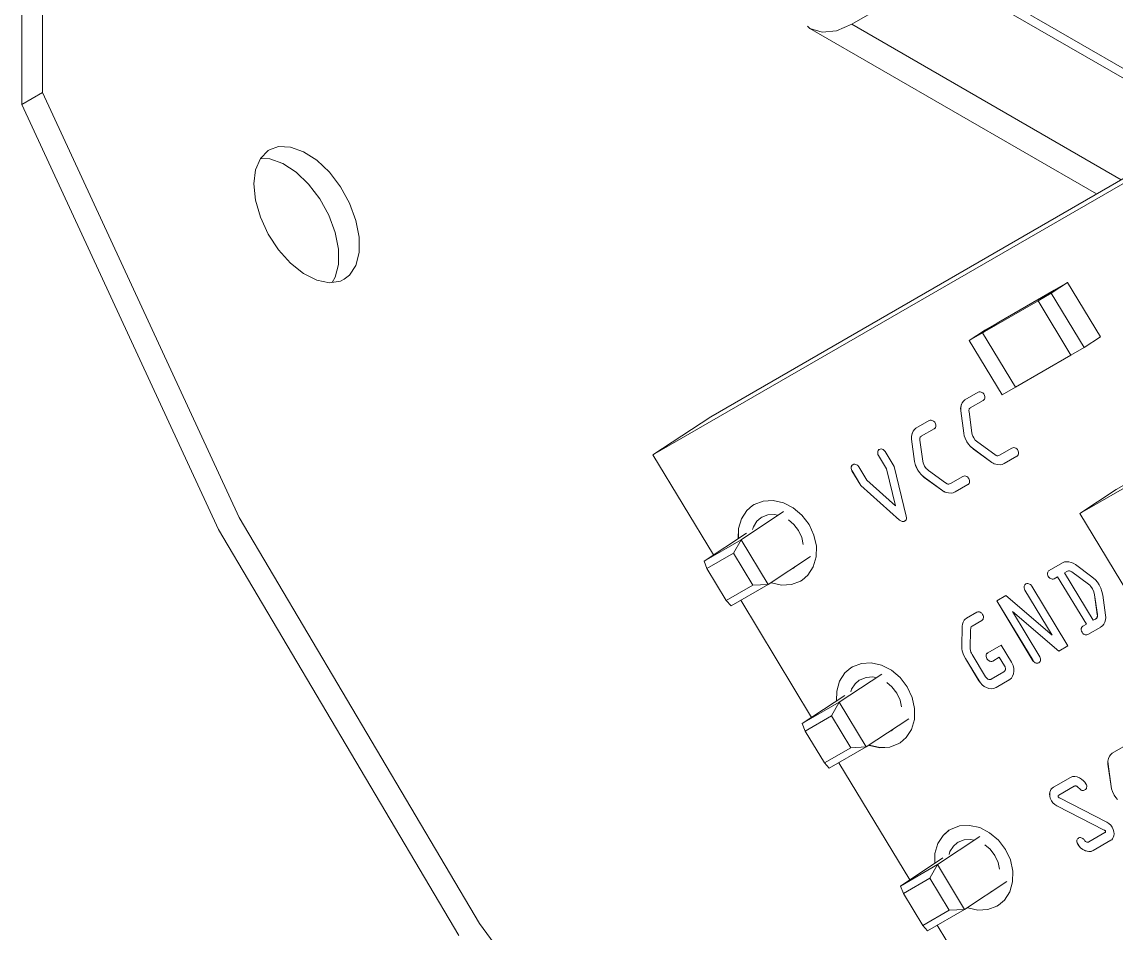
# Model space of a CAD drawing. Header units: millimetres. Extents: x -1 to 4028, y -898 to 1238.
# Drawn here: x 3147.53 to 3176.81, y 1051.73 to 1076.1 of the extents above; entities that cross this region are included whole.
import ezdxf

# ---------------------------------------------------------------- set-up
doc = ezdxf.new("R2010")
doc.units = ezdxf.units.MM
doc.layers.add('Тонкая (0.2)', color=250, linetype='Continuous', lineweight=20)

msp = doc.modelspace()

# ---------------------------------------------------------------- linework, layer by layer
at = {"layer": 'Тонкая (0.2)', "color": 18, "true_color": 0x000000}
for p, q in [((3148.082, 1074.214), (3148.082, 1151.782)), ((3147.529, 1073.895), (3147.529, 1151.462)), ((3169.731, 1076.038), (3172.114, 1077.413)), ((3172.114, 1077.413), (3179.322, 1073.251)), ((3177.385, 1074.631), (3173.422, 1076.919)), ((3168.614, 1075.927), (3168.553, 1075.983)), ((3168.941, 1075.826), (3168.614, 1075.927)), ((3176.285, 1071.498), (3168.614, 1075.927)), ((3169.731, 1076.038), (3169.322, 1075.864)), ((3176.94, 1071.876), (3169.731, 1076.038)), ((3169.322, 1075.864), (3168.941, 1075.826)), ((3183.211, 1075.497), (3165.958, 1065.535)), ((3181.668, 1074.477), (3164.414, 1064.516)), ((3148.082, 1074.214), (3147.529, 1073.895)), ((3153.34, 1062.847), (3148.082, 1074.214)), ((3152.786, 1062.527), (3147.529, 1073.895)), ((3154.154, 1072.681), (3154.396, 1072.765)), ((3154.396, 1072.765), (3154.716, 1072.754)), ((3154.716, 1072.754), (3155.065, 1072.629)), ((3153.784, 1072.145), (3153.914, 1072.451)), ((3153.911, 1072.443), (3154.163, 1072.434)), ((3153.914, 1072.451), (3154.122, 1072.662)), ((3154.122, 1072.662), (3154.154, 1072.681)), ((3154.163, 1072.434), (3154.511, 1072.31)), ((3155.065, 1072.629), (3155.418, 1072.4)), ((3153.739, 1071.765), (3153.784, 1072.145)), ((3154.511, 1072.31), (3154.865, 1072.08)), ((3155.418, 1072.4), (3155.756, 1072.078)), ((3154.865, 1072.08), (3155.202, 1071.759)), ((3155.756, 1072.078), (3156.055, 1071.686)), ((3153.784, 1071.333), (3153.739, 1071.765)), ((3155.202, 1071.759), (3155.502, 1071.367)), ((3156.055, 1071.686), (3156.298, 1071.248)), ((3153.914, 1070.877), (3153.784, 1071.333)), ((3155.502, 1071.367), (3155.744, 1070.928)), ((3156.298, 1071.248), (3156.468, 1070.79)), ((3154.122, 1070.426), (3153.914, 1070.877)), ((3155.744, 1070.928), (3155.915, 1070.471)), ((3156.468, 1070.79), (3156.556, 1070.343)), ((3154.396, 1070.007), (3154.122, 1070.426)), ((3155.915, 1070.471), (3156.003, 1070.024)), ((3156.556, 1070.343), (3156.556, 1069.934)), ((3154.716, 1069.648), (3154.396, 1070.007)), ((3156.003, 1070.024), (3156.003, 1069.614)), ((3156.556, 1069.934), (3156.468, 1069.588)), ((3155.065, 1069.37), (3154.716, 1069.648)), ((3156.003, 1069.614), (3155.915, 1069.269)), ((3156.468, 1069.588), (3156.298, 1069.328)), ((3155.418, 1069.191), (3155.065, 1069.37)), ((3155.756, 1069.123), (3155.418, 1069.191)), ((3155.915, 1069.269), (3155.827, 1069.134)), ((3156.154, 1069.216), (3156.055, 1069.17)), ((3156.298, 1069.328), (3156.154, 1069.216)), ((3156.055, 1069.17), (3155.756, 1069.123)), ((3175.151, 1068.926), (3173.666, 1068.068)), ((3174.717, 1068.639), (3175.151, 1068.926)), ((3174.717, 1068.639), (3175.151, 1068.926)), ((3175.07, 1068.843), (3175.504, 1069.13)), ((3175.151, 1068.926), (3175.504, 1069.13)), ((3175.504, 1069.13), (3176.384, 1067.675)), ((3174.717, 1068.639), (3173.232, 1067.781)), ((3174.717, 1068.639), (3175.07, 1068.843)), ((3175.596, 1067.184), (3174.717, 1068.639)), ((3175.596, 1067.184), (3174.717, 1068.639)), ((3175.07, 1068.843), (3175.95, 1067.389)), ((3173.232, 1067.781), (3173.666, 1068.068)), ((3173.232, 1067.781), (3173.666, 1068.068)), ((3173.312, 1067.864), (3173.666, 1068.068)), ((3172.878, 1067.577), (3173.312, 1067.864)), ((3172.878, 1067.577), (3173.232, 1067.781)), ((3173.232, 1067.781), (3174.111, 1066.327)), ((3173.232, 1067.781), (3174.111, 1066.327)), ((3173.758, 1066.123), (3172.878, 1067.577)), ((3175.95, 1067.389), (3176.384, 1067.675)), ((3174.111, 1066.327), (3175.596, 1067.184)), ((3175.95, 1067.389), (3175.596, 1067.184)), ((3174.111, 1066.327), (3173.758, 1066.123)), ((3172.72, 1065.954), (3172.761, 1065.988)), ((3172.721, 1065.955), (3172.761, 1065.988)), ((3172.761, 1065.988), (3173.117, 1066.193)), ((3173.25, 1065.973), (3172.904, 1065.774)), ((3173.251, 1065.974), (3172.905, 1065.774)), ((3173.117, 1066.193), (3173.143, 1066.204)), ((3173.143, 1066.204), (3173.168, 1066.205)), ((3173.168, 1066.205), (3173.192, 1066.201)), ((3173.192, 1066.201), (3173.215, 1066.192)), ((3173.215, 1066.192), (3173.237, 1066.178)), ((3173.237, 1066.178), (3173.256, 1066.16)), ((3173.252, 1065.975), (3173.25, 1065.973)), ((3173.251, 1065.974), (3173.25, 1065.973)), ((3173.253, 1065.975), (3173.251, 1065.974)), ((3173.26, 1065.98), (3173.252, 1065.975)), ((3173.256, 1066.16), (3173.265, 1066.149)), ((3173.269, 1065.988), (3173.26, 1065.98)), ((3173.265, 1066.149), (3173.273, 1066.137)), ((3173.282, 1066.006), (3173.269, 1065.988)), ((3173.273, 1066.137), (3173.288, 1066.107)), ((3173.291, 1066.028), (3173.282, 1066.006)), ((3173.288, 1066.107), (3173.294, 1066.078)), ((3173.295, 1066.052), (3173.291, 1066.028)), ((3173.294, 1066.078), (3173.295, 1066.052)), ((3172.646, 1065.772), (3172.661, 1065.844)), ((3172.647, 1065.695), (3172.646, 1065.772)), ((3172.647, 1065.773), (3172.662, 1065.845)), ((3172.648, 1065.696), (3172.647, 1065.773)), ((3172.648, 1065.696), (3172.647, 1065.695)), ((3172.728, 1065.098), (3172.647, 1065.695)), ((3172.729, 1065.099), (3172.648, 1065.696)), ((3172.661, 1065.844), (3172.689, 1065.91)), ((3172.662, 1065.845), (3172.69, 1065.911)), ((3172.689, 1065.91), (3172.72, 1065.954)), ((3172.69, 1065.911), (3172.721, 1065.955)), ((3172.871, 1065.73), (3172.868, 1065.711)), ((3172.868, 1065.711), (3172.868, 1065.693)), ((3172.868, 1065.693), (3172.87, 1065.675)), ((3172.87, 1065.675), (3172.945, 1065.113)), ((3172.877, 1065.747), (3172.871, 1065.73)), ((3172.886, 1065.76), (3172.877, 1065.747)), ((3172.903, 1065.773), (3172.886, 1065.76)), ((3172.904, 1065.774), (3172.903, 1065.773)), ((3172.904, 1065.773), (3172.903, 1065.773)), ((3172.905, 1065.774), (3172.904, 1065.774)), ((3172.905, 1065.774), (3172.904, 1065.774)), ((3172.904, 1065.773), (3172.904, 1065.774)), ((3164.414, 1064.516), (3165.958, 1065.535)), ((3171.448, 1065.23), (3171.804, 1065.435)), ((3171.804, 1065.435), (3171.829, 1065.445)), ((3171.829, 1065.445), (3171.855, 1065.447)), ((3171.855, 1065.447), (3171.879, 1065.443)), ((3171.879, 1065.443), (3171.902, 1065.434)), ((3171.902, 1065.434), (3171.924, 1065.42)), ((3171.924, 1065.42), (3171.943, 1065.402)), ((3171.943, 1065.402), (3171.952, 1065.391)), ((3171.952, 1065.391), (3171.96, 1065.379)), ((3171.96, 1065.379), (3171.975, 1065.348)), ((3180.081, 1065.402), (3175.838, 1062.952)), ((3171.333, 1065.014), (3171.348, 1065.086)), ((3171.334, 1065.015), (3171.349, 1065.087)), ((3171.348, 1065.086), (3171.375, 1065.152)), ((3171.349, 1065.087), (3171.376, 1065.152)), ((3171.375, 1065.152), (3171.407, 1065.196)), ((3171.376, 1065.152), (3171.407, 1065.197)), ((3171.407, 1065.197), (3171.448, 1065.23)), ((3171.407, 1065.196), (3171.448, 1065.23)), ((3171.937, 1065.215), (3171.591, 1065.016)), ((3171.938, 1065.216), (3171.592, 1065.016)), ((3171.939, 1065.217), (3171.937, 1065.215)), ((3171.938, 1065.216), (3171.937, 1065.215)), ((3171.94, 1065.217), (3171.938, 1065.216)), ((3171.947, 1065.222), (3171.939, 1065.217)), ((3171.956, 1065.229), (3171.947, 1065.222)), ((3171.969, 1065.248), (3171.956, 1065.229)), ((3171.978, 1065.27), (3171.969, 1065.248)), ((3171.975, 1065.348), (3171.981, 1065.32)), ((3171.982, 1065.294), (3171.978, 1065.27)), ((3171.981, 1065.32), (3171.982, 1065.294)), ((3172.729, 1065.099), (3172.728, 1065.098)), ((3172.741, 1065.031), (3172.728, 1065.098)), ((3172.742, 1065.032), (3172.729, 1065.099)), ((3172.945, 1065.113), (3172.955, 1065.065)), ((3171.334, 1064.937), (3171.333, 1065.014)), ((3171.335, 1064.938), (3171.334, 1065.015)), ((3171.335, 1064.938), (3171.334, 1064.937)), ((3171.414, 1064.34), (3171.334, 1064.937)), ((3171.415, 1064.34), (3171.335, 1064.938)), ((3171.558, 1064.972), (3171.555, 1064.953)), ((3171.555, 1064.953), (3171.555, 1064.935)), ((3171.555, 1064.935), (3171.556, 1064.917)), ((3171.556, 1064.917), (3171.631, 1064.355)), ((3171.564, 1064.989), (3171.558, 1064.972)), ((3171.573, 1065.002), (3171.564, 1064.989)), ((3171.59, 1065.015), (3171.573, 1065.002)), ((3171.591, 1065.016), (3171.59, 1065.015)), ((3171.591, 1065.015), (3171.59, 1065.015)), ((3171.592, 1065.016), (3171.591, 1065.015)), ((3171.592, 1065.016), (3171.591, 1065.016)), ((3171.591, 1065.015), (3171.591, 1065.015)), ((3172.764, 1064.966), (3172.741, 1065.031)), ((3172.765, 1064.966), (3172.742, 1065.032)), ((3172.815, 1064.866), (3172.764, 1064.966)), ((3172.816, 1064.866), (3172.765, 1064.966)), ((3172.816, 1064.866), (3172.815, 1064.866)), ((3172.855, 1064.806), (3172.815, 1064.866)), ((3172.856, 1064.807), (3172.816, 1064.866)), ((3172.902, 1064.752), (3172.855, 1064.806)), ((3172.903, 1064.752), (3172.856, 1064.807)), ((3172.955, 1065.065), (3172.972, 1065.019)), ((3172.972, 1065.019), (3172.995, 1064.974)), ((3172.995, 1064.974), (3173.038, 1064.917)), ((3173.038, 1064.917), (3173.069, 1064.886)), ((3173.069, 1064.886), (3173.103, 1064.858)), ((3173.103, 1064.858), (3173.557, 1064.526)), ((3164.414, 1064.516), (3166.03, 1061.843)), ((3170.426, 1064.587), (3170.43, 1064.612)), ((3170.427, 1064.562), (3170.426, 1064.587)), ((3170.427, 1064.588), (3170.431, 1064.612)), ((3170.428, 1064.562), (3170.427, 1064.588)), ((3170.433, 1064.533), (3170.427, 1064.562)), ((3170.434, 1064.534), (3170.428, 1064.562)), ((3170.43, 1064.612), (3170.438, 1064.633)), ((3170.431, 1064.612), (3170.439, 1064.634)), ((3170.448, 1064.503), (3170.433, 1064.533)), ((3170.449, 1064.504), (3170.434, 1064.534)), ((3170.438, 1064.633), (3170.452, 1064.651)), ((3170.439, 1064.634), (3170.453, 1064.652)), ((3170.449, 1064.504), (3170.448, 1064.503)), ((3170.663, 1064.147), (3170.448, 1064.503)), ((3170.664, 1064.148), (3170.449, 1064.504)), ((3170.452, 1064.651), (3170.461, 1064.659)), ((3170.453, 1064.652), (3170.462, 1064.66)), ((3170.461, 1064.659), (3170.47, 1064.665)), ((3170.462, 1064.66), (3170.47, 1064.665)), ((3170.47, 1064.665), (3170.471, 1064.666)), ((3170.471, 1064.666), (3170.497, 1064.676)), ((3170.497, 1064.676), (3170.522, 1064.678)), ((3170.522, 1064.678), (3170.546, 1064.673)), ((3170.546, 1064.673), (3170.57, 1064.663)), ((3170.57, 1064.663), (3170.591, 1064.649)), ((3170.591, 1064.649), (3170.611, 1064.63)), ((3170.611, 1064.63), (3170.62, 1064.619)), ((3170.62, 1064.619), (3170.628, 1064.607)), ((3170.628, 1064.607), (3170.868, 1064.209)), ((3172.986, 1064.676), (3172.902, 1064.752)), ((3172.987, 1064.677), (3172.903, 1064.752)), ((3172.987, 1064.677), (3172.986, 1064.676)), ((3173.483, 1064.313), (3172.986, 1064.676)), ((3173.484, 1064.313), (3172.987, 1064.677)), ((3173.557, 1064.526), (3173.596, 1064.503)), ((3173.596, 1064.503), (3173.616, 1064.497)), ((3173.616, 1064.497), (3173.641, 1064.495)), ((3173.641, 1064.495), (3173.664, 1064.5)), ((3173.664, 1064.5), (3173.686, 1064.51)), ((3173.686, 1064.51), (3174.015, 1064.701)), ((3174.015, 1064.701), (3174.041, 1064.711)), ((3174.041, 1064.711), (3174.07, 1064.713)), ((3174.07, 1064.713), (3174.1, 1064.707)), ((3174.1, 1064.707), (3174.126, 1064.695)), ((3174.126, 1064.695), (3174.148, 1064.679)), ((3174.148, 1064.679), (3174.163, 1064.663)), ((3174.171, 1064.498), (3174.16, 1064.489)), ((3174.163, 1064.663), (3174.175, 1064.645)), ((3174.183, 1064.516), (3174.171, 1064.498)), ((3174.175, 1064.645), (3174.189, 1064.617)), ((3174.192, 1064.538), (3174.183, 1064.516)), ((3174.189, 1064.617), (3174.196, 1064.588)), ((3174.196, 1064.565), (3174.192, 1064.538)), ((3174.196, 1064.588), (3174.196, 1064.565)), ((3169.721, 1064.203), (3169.73, 1064.224)), ((3169.722, 1064.203), (3169.731, 1064.225)), ((3169.73, 1064.224), (3169.744, 1064.242)), ((3169.731, 1064.225), (3169.745, 1064.243)), ((3169.744, 1064.242), (3169.753, 1064.25)), ((3169.745, 1064.243), (3169.754, 1064.251)), ((3169.753, 1064.25), (3169.76, 1064.255)), ((3169.754, 1064.251), (3169.761, 1064.256)), ((3169.76, 1064.255), (3169.763, 1064.257)), ((3169.763, 1064.257), (3169.788, 1064.267)), ((3169.788, 1064.267), (3169.814, 1064.269)), ((3169.814, 1064.269), (3169.838, 1064.264)), ((3169.838, 1064.264), (3169.862, 1064.255)), ((3169.862, 1064.255), (3169.884, 1064.24)), ((3169.884, 1064.24), (3169.903, 1064.222)), ((3169.903, 1064.222), (3169.912, 1064.21)), ((3169.912, 1064.21), (3169.92, 1064.198)), ((3170.868, 1064.209), (3171.192, 1062.881)), ((3171.415, 1064.34), (3171.414, 1064.34)), ((3171.428, 1064.273), (3171.414, 1064.34)), ((3171.429, 1064.274), (3171.415, 1064.34)), ((3171.451, 1064.207), (3171.428, 1064.273)), ((3171.452, 1064.208), (3171.429, 1064.274)), ((3171.502, 1064.107), (3171.451, 1064.207)), ((3171.503, 1064.108), (3171.452, 1064.208)), ((3171.631, 1064.355), (3171.641, 1064.307)), ((3171.641, 1064.307), (3171.659, 1064.261)), ((3171.659, 1064.261), (3171.682, 1064.216)), ((3171.682, 1064.216), (3171.725, 1064.159)), ((3173.484, 1064.313), (3173.483, 1064.313)), ((3173.514, 1064.294), (3173.483, 1064.313)), ((3173.515, 1064.294), (3173.484, 1064.313)), ((3173.546, 1064.279), (3173.514, 1064.294)), ((3173.547, 1064.28), (3173.515, 1064.294)), ((3173.632, 1064.259), (3173.546, 1064.279)), ((3173.633, 1064.26), (3173.547, 1064.28)), ((3173.706, 1064.257), (3173.632, 1064.259)), ((3173.707, 1064.257), (3173.633, 1064.26)), ((3173.76, 1064.265), (3173.706, 1064.257)), ((3173.761, 1064.265), (3173.707, 1064.257)), ((3173.81, 1064.285), (3173.76, 1064.265)), ((3173.811, 1064.286), (3173.761, 1064.265)), ((3174.149, 1064.481), (3173.81, 1064.285)), ((3173.811, 1064.286), (3173.81, 1064.285)), ((3174.15, 1064.482), (3173.811, 1064.286)), ((3174.15, 1064.482), (3174.149, 1064.481)), ((3174.151, 1064.482), (3174.149, 1064.481)), ((3174.151, 1064.483), (3174.15, 1064.482)), ((3174.16, 1064.489), (3174.151, 1064.482)), ((3169.717, 1064.178), (3169.721, 1064.203)), ((3169.718, 1064.153), (3169.717, 1064.178)), ((3169.718, 1064.179), (3169.722, 1064.203)), ((3169.718, 1064.153), (3169.718, 1064.179)), ((3169.725, 1064.124), (3169.718, 1064.153)), ((3169.724, 1064.124), (3169.718, 1064.153)), ((3169.739, 1064.094), (3169.724, 1064.124)), ((3169.74, 1064.094), (3169.725, 1064.124)), ((3169.74, 1064.094), (3169.739, 1064.094)), ((3169.979, 1063.696), (3169.739, 1064.094)), ((3169.98, 1063.696), (3169.74, 1064.094)), ((3169.92, 1064.198), (3170.134, 1063.845)), ((3170.664, 1064.148), (3170.663, 1064.147)), ((3170.904, 1063.159), (3170.663, 1064.147)), ((3170.905, 1063.159), (3170.664, 1064.148)), ((3171.503, 1064.108), (3171.502, 1064.107)), ((3171.542, 1064.048), (3171.502, 1064.107)), ((3171.543, 1064.049), (3171.503, 1064.108)), ((3171.589, 1063.994), (3171.542, 1064.048)), ((3171.59, 1063.994), (3171.543, 1064.049)), ((3171.672, 1063.918), (3171.589, 1063.994)), ((3171.673, 1063.919), (3171.59, 1063.994)), ((3171.673, 1063.919), (3171.672, 1063.918)), ((3172.17, 1063.554), (3171.672, 1063.918)), ((3172.171, 1063.555), (3171.673, 1063.919)), ((3171.725, 1064.159), (3171.756, 1064.128)), ((3171.756, 1064.128), (3171.789, 1064.1)), ((3171.789, 1064.1), (3172.244, 1063.768)), ((3172.373, 1063.752), (3172.702, 1063.943)), ((3172.702, 1063.943), (3172.728, 1063.953)), ((3172.728, 1063.953), (3172.757, 1063.955)), ((3172.757, 1063.955), (3172.787, 1063.949)), ((3172.787, 1063.949), (3172.813, 1063.937)), ((3172.813, 1063.937), (3172.835, 1063.921)), ((3172.835, 1063.921), (3172.85, 1063.905)), ((3177.741, 1064.131), (3176.803, 1063.59)), ((3169.98, 1063.696), (3169.979, 1063.696)), ((3171.011, 1062.776), (3169.979, 1063.696)), ((3171.012, 1062.777), (3169.98, 1063.696)), ((3170.134, 1063.845), (3170.904, 1063.159)), ((3172.244, 1063.768), (3172.282, 1063.745)), ((3172.282, 1063.745), (3172.303, 1063.738)), ((3172.303, 1063.738), (3172.328, 1063.737)), ((3172.328, 1063.737), (3172.351, 1063.742)), ((3172.351, 1063.742), (3172.373, 1063.752)), ((3172.836, 1063.723), (3172.496, 1063.527)), ((3172.837, 1063.724), (3172.497, 1063.528)), ((3172.837, 1063.724), (3172.836, 1063.723)), ((3172.838, 1063.724), (3172.836, 1063.723)), ((3172.838, 1063.724), (3172.837, 1063.724)), ((3172.847, 1063.731), (3172.838, 1063.724)), ((3172.857, 1063.74), (3172.847, 1063.731)), ((3172.85, 1063.905), (3172.862, 1063.887)), ((3172.87, 1063.758), (3172.857, 1063.74)), ((3172.862, 1063.887), (3172.876, 1063.859)), ((3172.879, 1063.78), (3172.87, 1063.758)), ((3172.876, 1063.859), (3172.882, 1063.83)), ((3172.883, 1063.807), (3172.879, 1063.78)), ((3172.882, 1063.83), (3172.883, 1063.807)), ((3172.171, 1063.555), (3172.17, 1063.554)), ((3172.201, 1063.535), (3172.17, 1063.554)), ((3172.202, 1063.536), (3172.171, 1063.555)), ((3172.233, 1063.521), (3172.201, 1063.535)), ((3172.234, 1063.522), (3172.202, 1063.536)), ((3172.318, 1063.501), (3172.233, 1063.521)), ((3172.319, 1063.502), (3172.234, 1063.522)), ((3172.393, 1063.498), (3172.318, 1063.501)), ((3172.394, 1063.499), (3172.319, 1063.502)), ((3172.447, 1063.507), (3172.393, 1063.498)), ((3172.448, 1063.507), (3172.394, 1063.499)), ((3172.496, 1063.527), (3172.447, 1063.507)), ((3172.497, 1063.528), (3172.448, 1063.507)), ((3172.497, 1063.528), (3172.496, 1063.527)), ((3175.838, 1062.952), (3176.803, 1063.59)), ((3167.08, 1063.168), (3166.923, 1063.032)), ((3167.081, 1063.168), (3166.924, 1063.032)), ((3167.122, 1063.193), (3167.08, 1063.168)), ((3167.362, 1063.285), (3167.122, 1063.193)), ((3167.629, 1063.301), (3167.362, 1063.285)), ((3167.903, 1063.239), (3167.629, 1063.301)), ((3168.167, 1063.104), (3167.903, 1063.239)), ((3168.401, 1062.906), (3168.167, 1063.104)), ((3170.905, 1063.159), (3170.904, 1063.159)), ((3159.772, 1051.984), (3153.34, 1062.847)), ((3166.78, 1062.811), (3166.703, 1062.546)), ((3166.781, 1062.812), (3166.704, 1062.547)), ((3166.771, 1062.25), (3167.907, 1063.001)), ((3166.923, 1063.032), (3166.78, 1062.811)), ((3166.924, 1063.032), (3166.781, 1062.812)), ((3167.197, 1062.744), (3167.102, 1062.597)), ((3167.302, 1062.835), (3167.197, 1062.744)), ((3167.329, 1062.852), (3167.302, 1062.835)), ((3167.49, 1062.913), (3167.329, 1062.852)), ((3167.668, 1062.924), (3167.49, 1062.913)), ((3167.744, 1062.906), (3167.668, 1062.924)), ((3168.182, 1062.66), (3168.04, 1062.781)), ((3168.591, 1062.657), (3168.401, 1062.906)), ((3171.012, 1062.777), (3171.011, 1062.776)), ((3171.027, 1062.764), (3171.011, 1062.776)), ((3171.028, 1062.764), (3171.012, 1062.777)), ((3171.044, 1062.753), (3171.027, 1062.764)), ((3171.045, 1062.753), (3171.028, 1062.764)), ((3171.064, 1062.744), (3171.044, 1062.753)), ((3171.065, 1062.744), (3171.045, 1062.753)), ((3171.084, 1062.738), (3171.064, 1062.744)), ((3171.085, 1062.739), (3171.065, 1062.744)), ((3171.129, 1062.74), (3171.106, 1062.736)), ((3171.13, 1062.741), (3171.107, 1062.737)), ((3171.15, 1062.75), (3171.129, 1062.74)), ((3171.151, 1062.751), (3171.13, 1062.741)), ((3171.154, 1062.752), (3171.15, 1062.75)), ((3171.151, 1062.751), (3171.15, 1062.75)), ((3171.155, 1062.753), (3171.151, 1062.751)), ((3171.161, 1062.757), (3171.154, 1062.752)), ((3171.171, 1062.765), (3171.161, 1062.757)), ((3171.184, 1062.784), (3171.171, 1062.765)), ((3171.193, 1062.808), (3171.184, 1062.784)), ((3171.192, 1062.881), (3171.197, 1062.838)), ((3171.197, 1062.838), (3171.193, 1062.808)), ((3175.838, 1062.952), (3177.286, 1060.557)), ((3159.219, 1051.664), (3152.786, 1062.527)), ((3166.703, 1062.546), (3166.698, 1062.284)), ((3166.704, 1062.547), (3166.699, 1062.285)), ((3167.102, 1062.597), (3167.081, 1062.524)), ((3168.309, 1062.494), (3168.182, 1062.66)), ((3168.397, 1062.306), (3168.309, 1062.494)), ((3168.722, 1062.374), (3168.591, 1062.657)), ((3171.106, 1062.736), (3171.084, 1062.738)), ((3171.107, 1062.737), (3171.085, 1062.739)), ((3165.781, 1061.679), (3166.917, 1062.429)), ((3165.781, 1061.679), (3166.771, 1062.25)), ((3166.771, 1062.25), (3166.566, 1061.887)), ((3166.771, 1062.25), (3167.495, 1061.052)), ((3168.436, 1062.126), (3168.397, 1062.306)), ((3168.787, 1062.078), (3168.722, 1062.374)), ((3166.566, 1061.887), (3165.859, 1061.479)), ((3167.083, 1061.032), (3166.566, 1061.887)), ((3168.781, 1061.788), (3168.787, 1062.078)), ((3165.859, 1061.479), (3165.781, 1061.679)), ((3167.495, 1061.052), (3168.631, 1061.803)), ((3168.704, 1061.523), (3168.781, 1061.788)), ((3175.016, 1061.427), (3175.372, 1061.633)), ((3175.372, 1061.633), (3175.424, 1061.654)), ((3175.424, 1061.654), (3175.481, 1061.661)), ((3175.481, 1061.661), (3175.54, 1061.657)), ((3175.54, 1061.657), (3175.6, 1061.643)), ((3175.6, 1061.643), (3175.659, 1061.62)), ((3175.659, 1061.62), (3175.715, 1061.586)), ((3175.715, 1061.586), (3176.155, 1061.257)), ((3165.859, 1061.479), (3166.376, 1060.623)), ((3168.133, 1061.474), (3168.157, 1061.483)), ((3168.157, 1061.483), (3168.184, 1061.5)), ((3168.184, 1061.5), (3168.222, 1061.533)), ((3168.404, 1061.166), (3168.561, 1061.302)), ((3168.561, 1061.302), (3168.704, 1061.523)), ((3174.97, 1061.328), (3174.971, 1061.356)), ((3174.977, 1061.296), (3174.97, 1061.328)), ((3174.971, 1061.356), (3174.976, 1061.379)), ((3174.971, 1061.328), (3174.972, 1061.356)), ((3174.978, 1061.297), (3174.971, 1061.328)), ((3174.972, 1061.356), (3174.977, 1061.38)), ((3174.976, 1061.379), (3174.986, 1061.4)), ((3174.977, 1061.38), (3174.987, 1061.4)), ((3174.991, 1061.266), (3174.977, 1061.296)), ((3174.992, 1061.267), (3174.978, 1061.297)), ((3174.986, 1061.4), (3174.999, 1061.415)), ((3174.987, 1061.4), (3175, 1061.416)), ((3174.999, 1061.415), (3175.015, 1061.427)), ((3175, 1061.416), (3175.016, 1061.427)), ((3175.015, 1061.427), (3175.016, 1061.427)), ((3175.483, 1061.4), (3175.422, 1061.365)), ((3175.423, 1061.366), (3175.422, 1061.365)), ((3175.422, 1061.365), (3176.19, 1060.094)), ((3175.484, 1061.401), (3175.423, 1061.366)), ((3175.505, 1061.411), (3175.483, 1061.4)), ((3175.484, 1061.401), (3175.483, 1061.4)), ((3175.506, 1061.411), (3175.484, 1061.401)), ((3175.529, 1061.418), (3175.505, 1061.411)), ((3175.53, 1061.418), (3175.506, 1061.411)), ((3175.555, 1061.418), (3175.529, 1061.418)), ((3175.556, 1061.419), (3175.53, 1061.418)), ((3175.58, 1061.412), (3175.555, 1061.418)), ((3175.581, 1061.412), (3175.556, 1061.419)), ((3175.617, 1061.392), (3175.58, 1061.412)), ((3175.618, 1061.393), (3175.581, 1061.412)), ((3175.618, 1061.393), (3175.617, 1061.392)), ((3176.065, 1061.058), (3175.617, 1061.392)), ((3176.066, 1061.059), (3175.618, 1061.393)), ((3166.376, 1060.623), (3167.083, 1061.032)), ((3167.495, 1061.052), (3166.505, 1060.481)), ((3167.495, 1061.052), (3167.083, 1061.032)), ((3167.569, 1061.101), (3167.581, 1061.095)), ((3167.57, 1061.102), (3167.582, 1061.095)), ((3167.581, 1061.095), (3167.855, 1061.033)), ((3167.582, 1061.095), (3167.856, 1061.034)), ((3167.855, 1061.033), (3168.122, 1061.049)), ((3167.856, 1061.034), (3168.123, 1061.049)), ((3168.122, 1061.049), (3168.363, 1061.14)), ((3168.123, 1061.049), (3168.364, 1061.141)), ((3168.363, 1061.14), (3168.404, 1061.166)), ((3168.364, 1061.141), (3168.404, 1061.166)), ((3174.345, 1060.986), (3174.349, 1061.008)), ((3174.345, 1060.985), (3174.348, 1061.007)), ((3174.347, 1060.96), (3174.345, 1060.986)), ((3174.346, 1060.959), (3174.345, 1060.985)), ((3174.348, 1061.007), (3174.355, 1061.027)), ((3174.349, 1061.008), (3174.356, 1061.028)), ((3174.355, 1061.027), (3174.366, 1061.045)), ((3174.356, 1061.028), (3174.367, 1061.046)), ((3174.366, 1061.045), (3174.377, 1061.057)), ((3174.367, 1061.046), (3174.378, 1061.058)), ((3174.377, 1061.057), (3174.39, 1061.066)), ((3174.378, 1061.058), (3174.391, 1061.066)), ((3174.39, 1061.066), (3174.391, 1061.067)), ((3174.391, 1061.067), (3174.417, 1061.077)), ((3174.417, 1061.077), (3174.442, 1061.079)), ((3174.442, 1061.079), (3174.466, 1061.074)), ((3174.466, 1061.074), (3174.49, 1061.064)), ((3174.49, 1061.064), (3174.512, 1061.05)), ((3174.512, 1061.05), (3174.531, 1061.031)), ((3174.531, 1061.031), (3174.54, 1061.02)), ((3174.54, 1061.02), (3174.548, 1061.008)), ((3174.548, 1061.008), (3175.515, 1059.408)), ((3174.992, 1061.267), (3174.991, 1061.266)), ((3174.999, 1061.254), (3174.991, 1061.266)), ((3175, 1061.255), (3174.992, 1061.267)), ((3175.008, 1061.243), (3174.999, 1061.254)), ((3175.009, 1061.244), (3175, 1061.255)), ((3175.028, 1061.225), (3175.008, 1061.243)), ((3175.029, 1061.225), (3175.009, 1061.244)), ((3175.05, 1061.21), (3175.028, 1061.225)), ((3175.051, 1061.211), (3175.029, 1061.225)), ((3175.073, 1061.201), (3175.05, 1061.21)), ((3175.074, 1061.201), (3175.051, 1061.211)), ((3175.097, 1061.196), (3175.073, 1061.201)), ((3175.098, 1061.196), (3175.074, 1061.201)), ((3175.123, 1061.197), (3175.097, 1061.196)), ((3175.124, 1061.198), (3175.098, 1061.196)), ((3175.148, 1061.207), (3175.123, 1061.197)), ((3175.149, 1061.208), (3175.124, 1061.198)), ((3175.24, 1061.26), (3175.148, 1061.207)), ((3175.149, 1061.208), (3175.148, 1061.207)), ((3175.241, 1061.261), (3175.149, 1061.208)), ((3175.241, 1061.261), (3175.24, 1061.26)), ((3176.009, 1059.989), (3175.24, 1061.26)), ((3176.01, 1059.99), (3175.241, 1061.261)), ((3176.066, 1061.059), (3176.065, 1061.058)), ((3176.099, 1061.03), (3176.065, 1061.058)), ((3176.1, 1061.03), (3176.066, 1061.059)), ((3176.13, 1060.997), (3176.099, 1061.03)), ((3176.131, 1060.998), (3176.1, 1061.03)), ((3176.172, 1060.937), (3176.13, 1060.997)), ((3176.172, 1060.938), (3176.131, 1060.998)), ((3176.155, 1061.257), (3176.253, 1061.173)), ((3176.253, 1061.173), (3176.307, 1061.111)), ((3176.307, 1061.111), (3176.353, 1061.042)), ((3176.353, 1061.042), (3176.397, 1060.954)), ((3173.612, 1060.617), (3173.858, 1060.759)), ((3173.858, 1060.759), (3175.097, 1059.694)), ((3174.353, 1060.93), (3174.346, 1060.959)), ((3174.354, 1060.931), (3174.347, 1060.96)), ((3174.366, 1060.903), (3174.353, 1060.93)), ((3174.367, 1060.904), (3174.354, 1060.931)), ((3174.367, 1060.904), (3174.366, 1060.903)), ((3175.097, 1059.694), (3174.366, 1060.903)), ((3175.098, 1059.694), (3174.367, 1060.904)), ((3176.209, 1060.86), (3176.172, 1060.938)), ((3176.172, 1060.938), (3176.172, 1060.937)), ((3176.208, 1060.86), (3176.172, 1060.937)), ((3176.227, 1060.778), (3176.208, 1060.86)), ((3176.228, 1060.779), (3176.209, 1060.86)), ((3176.228, 1060.779), (3176.227, 1060.778)), ((3176.303, 1060.251), (3176.227, 1060.778)), ((3176.304, 1060.252), (3176.228, 1060.779)), ((3176.397, 1060.954), (3176.428, 1060.862)), ((3176.428, 1060.862), (3176.446, 1060.768)), ((3176.446, 1060.768), (3176.525, 1060.236)), ((3166.376, 1060.623), (3166.505, 1060.481)), ((3166.763, 1060.63), (3168.657, 1057.498)), ((3174.581, 1059.014), (3173.612, 1060.617)), ((3174.582, 1059.015), (3173.613, 1060.618)), ((3172.741, 1060.094), (3172.768, 1060.125)), ((3172.742, 1060.094), (3172.769, 1060.125)), ((3172.768, 1060.125), (3172.797, 1060.146)), ((3172.769, 1060.125), (3172.798, 1060.147)), ((3172.797, 1060.146), (3172.802, 1060.149)), ((3172.802, 1060.149), (3173.083, 1060.312)), ((3173.083, 1060.312), (3173.108, 1060.321)), ((3173.108, 1060.321), (3173.13, 1060.322)), ((3173.13, 1060.322), (3173.152, 1060.318)), ((3173.152, 1060.318), (3173.172, 1060.31)), ((3173.172, 1060.31), (3173.192, 1060.298)), ((3173.192, 1060.298), (3173.21, 1060.282)), ((3173.21, 1060.282), (3173.223, 1060.267)), ((3173.223, 1060.267), (3173.234, 1060.252)), ((3173.234, 1060.106), (3173.226, 1060.099)), ((3173.234, 1060.252), (3173.248, 1060.223)), ((3173.246, 1060.125), (3173.234, 1060.106)), ((3173.253, 1060.147), (3173.246, 1060.125)), ((3173.248, 1060.223), (3173.255, 1060.195)), ((3173.257, 1060.17), (3173.253, 1060.147)), ((3173.255, 1060.195), (3173.257, 1060.17)), ((3174.031, 1060.332), (3174.03, 1060.331)), ((3174.03, 1060.331), (3174.763, 1059.118)), ((3175.27, 1059.266), (3174.03, 1060.331)), ((3175.271, 1059.267), (3174.031, 1060.332)), ((3176.19, 1060.094), (3176.255, 1060.128)), ((3176.255, 1060.128), (3176.285, 1060.154)), ((3176.256, 1060.129), (3176.255, 1060.128)), ((3176.256, 1060.129), (3176.286, 1060.155)), ((3176.285, 1060.154), (3176.296, 1060.171)), ((3176.286, 1060.155), (3176.297, 1060.172)), ((3176.296, 1060.171), (3176.303, 1060.196)), ((3176.297, 1060.172), (3176.304, 1060.197)), ((3176.304, 1060.252), (3176.303, 1060.251)), ((3176.305, 1060.223), (3176.303, 1060.251)), ((3176.303, 1060.196), (3176.305, 1060.223)), ((3176.306, 1060.224), (3176.304, 1060.252)), ((3176.304, 1060.197), (3176.306, 1060.224)), ((3176.523, 1060.106), (3176.505, 1060.046)), ((3176.53, 1060.17), (3176.523, 1060.106)), ((3176.525, 1060.236), (3176.53, 1060.17)), ((3172.678, 1059.385), (3172.69, 1059.935)), ((3172.679, 1059.386), (3172.691, 1059.936)), ((3172.69, 1059.935), (3172.697, 1059.993)), ((3172.691, 1059.936), (3172.69, 1059.935)), ((3172.691, 1059.936), (3172.698, 1059.994)), ((3172.697, 1059.993), (3172.714, 1060.047)), ((3172.698, 1059.994), (3172.715, 1060.047)), ((3172.714, 1060.047), (3172.741, 1060.094)), ((3172.715, 1060.047), (3172.742, 1060.094)), ((3172.913, 1059.847), (3172.905, 1059.329)), ((3172.915, 1059.869), (3172.913, 1059.847)), ((3172.919, 1059.889), (3172.915, 1059.869)), ((3172.931, 1059.917), (3172.919, 1059.889)), ((3172.95, 1059.938), (3172.931, 1059.917)), ((3173.217, 1060.092), (3172.95, 1059.938)), ((3172.951, 1059.939), (3172.95, 1059.938)), ((3173.217, 1060.092), (3172.951, 1059.939)), ((3173.226, 1060.099), (3173.217, 1060.092)), ((3175.872, 1059.86), (3175.875, 1059.882)), ((3175.872, 1059.835), (3175.872, 1059.86)), ((3175.88, 1059.803), (3175.872, 1059.835)), ((3175.873, 1059.861), (3175.876, 1059.883)), ((3175.873, 1059.835), (3175.873, 1059.861)), ((3175.881, 1059.804), (3175.873, 1059.835)), ((3175.875, 1059.882), (3175.883, 1059.902)), ((3175.876, 1059.883), (3175.884, 1059.903)), ((3175.883, 1059.902), (3175.895, 1059.92)), ((3175.884, 1059.903), (3175.896, 1059.92)), ((3175.895, 1059.92), (3175.905, 1059.928)), ((3175.896, 1059.92), (3175.906, 1059.929)), ((3175.905, 1059.928), (3175.913, 1059.934)), ((3175.906, 1059.929), (3175.914, 1059.934)), ((3175.913, 1059.934), (3175.915, 1059.935)), ((3175.915, 1059.935), (3176.009, 1059.989)), ((3176.01, 1059.99), (3176.009, 1059.989)), ((3176.393, 1059.915), (3176.05, 1059.716)), ((3176.394, 1059.915), (3176.051, 1059.717)), ((3176.398, 1059.918), (3176.393, 1059.915)), ((3176.394, 1059.915), (3176.393, 1059.915)), ((3176.399, 1059.918), (3176.394, 1059.915)), ((3176.44, 1059.948), (3176.398, 1059.918)), ((3176.478, 1059.993), (3176.44, 1059.948)), ((3176.505, 1060.046), (3176.478, 1059.993)), ((3175.098, 1059.694), (3175.097, 1059.694)), ((3175.894, 1059.773), (3175.88, 1059.803)), ((3175.895, 1059.774), (3175.881, 1059.804)), ((3175.895, 1059.774), (3175.894, 1059.773)), ((3175.905, 1059.757), (3175.894, 1059.773)), ((3175.906, 1059.757), (3175.895, 1059.774)), ((3175.918, 1059.742), (3175.905, 1059.757)), ((3175.919, 1059.743), (3175.906, 1059.757)), ((3175.937, 1059.727), (3175.918, 1059.742)), ((3175.938, 1059.727), (3175.919, 1059.743)), ((3175.958, 1059.715), (3175.937, 1059.727)), ((3175.959, 1059.716), (3175.938, 1059.727)), ((3175.98, 1059.708), (3175.958, 1059.715)), ((3175.981, 1059.708), (3175.959, 1059.716)), ((3176.002, 1059.704), (3175.98, 1059.708)), ((3176.002, 1059.705), (3175.981, 1059.708)), ((3176.025, 1059.707), (3176.002, 1059.705)), ((3176.024, 1059.706), (3176.002, 1059.704)), ((3176.05, 1059.716), (3176.024, 1059.706)), ((3176.051, 1059.717), (3176.025, 1059.707)), ((3176.051, 1059.717), (3176.05, 1059.716)), ((3172.679, 1059.386), (3172.678, 1059.385)), ((3172.681, 1059.333), (3172.678, 1059.385)), ((3172.682, 1059.333), (3172.679, 1059.386)), ((3172.689, 1059.279), (3172.681, 1059.333)), ((3172.69, 1059.28), (3172.682, 1059.333)), ((3172.722, 1059.174), (3172.689, 1059.279)), ((3172.723, 1059.175), (3172.69, 1059.28)), ((3172.905, 1059.329), (3172.909, 1059.284)), ((3172.909, 1059.284), (3172.923, 1059.24)), ((3172.923, 1059.24), (3172.937, 1059.211)), ((3173.373, 1059.226), (3173.729, 1059.432)), ((3173.729, 1059.432), (3174.004, 1058.977)), ((3175.515, 1059.408), (3175.27, 1059.266)), ((3175.271, 1059.267), (3175.27, 1059.266)), ((3175.515, 1059.408), (3175.271, 1059.267)), ((3169.989, 1058.94), (3169.749, 1058.848)), ((3170.256, 1058.955), (3169.989, 1058.94)), ((3170.53, 1058.894), (3170.256, 1058.955)), ((3172.773, 1059.074), (3172.722, 1059.174)), ((3172.774, 1059.075), (3172.723, 1059.175)), ((3172.774, 1059.075), (3172.773, 1059.074)), ((3173.137, 1058.473), (3172.773, 1059.074)), ((3173.138, 1058.474), (3172.774, 1059.075)), ((3172.937, 1059.211), (3172.953, 1059.184)), ((3172.953, 1059.184), (3173.315, 1058.584)), ((3173.328, 1059.151), (3173.332, 1059.173)), ((3173.329, 1059.126), (3173.328, 1059.151)), ((3173.329, 1059.152), (3173.333, 1059.174)), ((3173.33, 1059.127), (3173.329, 1059.152)), ((3173.337, 1059.095), (3173.329, 1059.126)), ((3173.338, 1059.095), (3173.33, 1059.127)), ((3173.332, 1059.173), (3173.34, 1059.193)), ((3173.333, 1059.174), (3173.341, 1059.194)), ((3173.351, 1059.065), (3173.337, 1059.095)), ((3173.352, 1059.066), (3173.338, 1059.095)), ((3173.34, 1059.193), (3173.352, 1059.21)), ((3173.341, 1059.194), (3173.353, 1059.211)), ((3173.352, 1059.066), (3173.351, 1059.065)), ((3173.365, 1059.046), (3173.351, 1059.065)), ((3173.352, 1059.21), (3173.362, 1059.219)), ((3173.366, 1059.046), (3173.352, 1059.066)), ((3173.353, 1059.211), (3173.363, 1059.219)), ((3173.362, 1059.219), (3173.371, 1059.225)), ((3173.363, 1059.219), (3173.371, 1059.225)), ((3173.381, 1059.028), (3173.365, 1059.046)), ((3173.382, 1059.029), (3173.366, 1059.046)), ((3173.371, 1059.225), (3173.373, 1059.226)), ((3173.398, 1059.015), (3173.381, 1059.028)), ((3173.399, 1059.015), (3173.382, 1059.029)), ((3173.416, 1059.004), (3173.398, 1059.015)), ((3173.417, 1059.005), (3173.399, 1059.015)), ((3173.435, 1058.997), (3173.416, 1059.004)), ((3173.436, 1058.997), (3173.417, 1059.005)), ((3173.456, 1058.993), (3173.435, 1058.997)), ((3173.457, 1058.994), (3173.436, 1058.997)), ((3173.481, 1058.995), (3173.456, 1058.993)), ((3173.482, 1058.996), (3173.457, 1058.994)), ((3173.503, 1059.004), (3173.481, 1058.995)), ((3173.504, 1059.005), (3173.482, 1058.996)), ((3173.68, 1059.107), (3173.503, 1059.004)), ((3173.504, 1059.005), (3173.503, 1059.004)), ((3173.681, 1059.107), (3173.504, 1059.005)), ((3173.681, 1059.107), (3173.68, 1059.107)), ((3173.822, 1058.873), (3173.68, 1059.107)), ((3173.823, 1058.873), (3173.681, 1059.107)), ((3174.004, 1058.977), (3174.047, 1058.889)), ((3174.582, 1059.015), (3174.581, 1059.014)), ((3174.589, 1059.002), (3174.581, 1059.014)), ((3174.59, 1059.003), (3174.582, 1059.015)), ((3174.598, 1058.991), (3174.589, 1059.002)), ((3174.599, 1058.992), (3174.59, 1059.003)), ((3174.618, 1058.973), (3174.598, 1058.991)), ((3174.618, 1058.973), (3174.599, 1058.992)), ((3174.64, 1058.96), (3174.618, 1058.973)), ((3174.639, 1058.959), (3174.618, 1058.973)), ((3174.663, 1058.95), (3174.639, 1058.959)), ((3174.664, 1058.951), (3174.64, 1058.96)), ((3174.687, 1058.946), (3174.663, 1058.95)), ((3174.688, 1058.947), (3174.664, 1058.951)), ((3174.712, 1058.948), (3174.687, 1058.946)), ((3174.713, 1058.949), (3174.688, 1058.947)), ((3174.737, 1058.959), (3174.712, 1058.948)), ((3174.738, 1058.959), (3174.713, 1058.949)), ((3174.738, 1058.959), (3174.737, 1058.959)), ((3174.738, 1058.959), (3174.737, 1058.959)), ((3174.747, 1058.965), (3174.738, 1058.959)), ((3174.756, 1058.973), (3174.747, 1058.965)), ((3174.77, 1058.99), (3174.756, 1058.973)), ((3174.763, 1059.118), (3174.778, 1059.089)), ((3174.779, 1059.011), (3174.77, 1058.99)), ((3174.778, 1059.089), (3174.784, 1059.06)), ((3174.784, 1059.035), (3174.779, 1059.011)), ((3174.784, 1059.06), (3174.784, 1059.035)), ((3169.398, 1057.905), (3170.534, 1058.655)), ((3169.55, 1058.686), (3169.407, 1058.465)), ((3169.551, 1058.687), (3169.408, 1058.466)), ((3169.707, 1058.822), (3169.55, 1058.686)), ((3169.708, 1058.823), (3169.551, 1058.687)), ((3169.749, 1058.848), (3169.707, 1058.822)), ((3170.794, 1058.759), (3170.53, 1058.894)), ((3171.028, 1058.56), (3170.794, 1058.759)), ((3173.466, 1058.521), (3173.804, 1058.716)), ((3173.804, 1058.717), (3173.822, 1058.731)), ((3173.804, 1058.716), (3173.804, 1058.717)), ((3173.805, 1058.717), (3173.804, 1058.717)), ((3173.805, 1058.717), (3173.823, 1058.732)), ((3173.805, 1058.717), (3173.805, 1058.717)), ((3173.805, 1058.717), (3173.805, 1058.717)), ((3173.823, 1058.873), (3173.822, 1058.873)), ((3173.832, 1058.853), (3173.822, 1058.873)), ((3173.822, 1058.731), (3173.834, 1058.749)), ((3173.833, 1058.854), (3173.823, 1058.873)), ((3173.823, 1058.732), (3173.835, 1058.75)), ((3173.839, 1058.833), (3173.832, 1058.853)), ((3173.84, 1058.833), (3173.833, 1058.854)), ((3173.834, 1058.749), (3173.841, 1058.768)), ((3173.835, 1058.75), (3173.842, 1058.769)), ((3173.843, 1058.811), (3173.839, 1058.833)), ((3173.844, 1058.811), (3173.84, 1058.833)), ((3173.841, 1058.768), (3173.844, 1058.789)), ((3173.842, 1058.769), (3173.845, 1058.79)), ((3173.844, 1058.789), (3173.843, 1058.811)), ((3173.845, 1058.79), (3173.844, 1058.811)), ((3174.06, 1058.661), (3174.037, 1058.596)), ((3174.047, 1058.889), (3174.067, 1058.806)), ((3174.071, 1058.732), (3174.06, 1058.661)), ((3174.067, 1058.806), (3174.071, 1058.732)), ((3169.407, 1058.465), (3169.33, 1058.201)), ((3169.408, 1058.466), (3169.331, 1058.201)), ((3169.824, 1058.399), (3169.729, 1058.251)), ((3169.929, 1058.489), (3169.824, 1058.399)), ((3169.956, 1058.506), (3169.929, 1058.489)), ((3170.117, 1058.568), (3169.956, 1058.506)), ((3170.295, 1058.578), (3170.117, 1058.568)), ((3170.371, 1058.561), (3170.295, 1058.578)), ((3170.809, 1058.315), (3170.667, 1058.435)), ((3171.218, 1058.311), (3171.028, 1058.56)), ((3173.138, 1058.474), (3173.137, 1058.473)), ((3173.175, 1058.418), (3173.137, 1058.473)), ((3173.176, 1058.419), (3173.138, 1058.474)), ((3173.221, 1058.369), (3173.175, 1058.418)), ((3173.222, 1058.37), (3173.176, 1058.419)), ((3173.276, 1058.327), (3173.221, 1058.369)), ((3173.277, 1058.327), (3173.222, 1058.37)), ((3173.315, 1058.584), (3173.334, 1058.557)), ((3173.334, 1058.557), (3173.355, 1058.538)), ((3173.355, 1058.538), (3173.376, 1058.524)), ((3173.376, 1058.524), (3173.399, 1058.515)), ((3173.399, 1058.515), (3173.422, 1058.511)), ((3173.422, 1058.511), (3173.44, 1058.511)), ((3173.44, 1058.511), (3173.453, 1058.515)), ((3173.453, 1058.515), (3173.466, 1058.521)), ((3173.944, 1058.5), (3173.593, 1058.298)), ((3173.945, 1058.501), (3173.594, 1058.299)), ((3173.952, 1058.505), (3173.944, 1058.5)), ((3173.945, 1058.501), (3173.944, 1058.5)), ((3173.952, 1058.506), (3173.945, 1058.501)), ((3173.975, 1058.522), (3173.952, 1058.505)), ((3174.003, 1058.547), (3173.975, 1058.522)), ((3174.037, 1058.596), (3174.003, 1058.547)), ((3168.408, 1057.333), (3169.544, 1058.084)), ((3169.33, 1058.201), (3169.325, 1057.939)), ((3169.331, 1058.201), (3169.326, 1057.939)), ((3169.729, 1058.251), (3169.708, 1058.178)), ((3170.936, 1058.149), (3170.809, 1058.315)), ((3171.024, 1057.96), (3170.936, 1058.149)), ((3171.349, 1058.029), (3171.218, 1058.311)), ((3173.335, 1058.295), (3173.276, 1058.327)), ((3173.336, 1058.295), (3173.277, 1058.327)), ((3173.397, 1058.273), (3173.335, 1058.295)), ((3173.398, 1058.274), (3173.336, 1058.295)), ((3173.46, 1058.265), (3173.397, 1058.273)), ((3173.46, 1058.265), (3173.398, 1058.274)), ((3173.527, 1058.272), (3173.46, 1058.265)), ((3173.526, 1058.271), (3173.46, 1058.265)), ((3173.593, 1058.298), (3173.526, 1058.271)), ((3173.594, 1058.299), (3173.527, 1058.272)), ((3173.594, 1058.299), (3173.593, 1058.298)), ((3168.408, 1057.333), (3169.398, 1057.905)), ((3169.398, 1057.905), (3169.193, 1057.541)), ((3169.398, 1057.905), (3170.122, 1056.707)), ((3171.063, 1057.78), (3171.024, 1057.96)), ((3171.414, 1057.732), (3171.349, 1058.029)), ((3169.193, 1057.541), (3168.486, 1057.133)), ((3169.71, 1056.686), (3169.193, 1057.541)), ((3171.408, 1057.442), (3171.414, 1057.732)), ((3168.486, 1057.133), (3168.408, 1057.333)), ((3170.122, 1056.707), (3171.258, 1057.458)), ((3170.811, 1057.155), (3170.849, 1057.187)), ((3171.188, 1056.957), (3171.331, 1057.177)), ((3171.331, 1057.177), (3171.408, 1057.442)), ((3168.486, 1057.133), (3169.003, 1056.278)), ((3170.761, 1057.129), (3170.784, 1057.138)), ((3170.784, 1057.138), (3170.811, 1057.155)), ((3171.031, 1056.82), (3171.188, 1056.957)), ((3169.003, 1056.278), (3169.71, 1056.686)), ((3170.122, 1056.707), (3169.132, 1056.135)), ((3170.122, 1056.707), (3169.71, 1056.686)), ((3170.196, 1056.755), (3170.208, 1056.749)), ((3170.197, 1056.756), (3170.209, 1056.75)), ((3170.208, 1056.749), (3170.482, 1056.687)), ((3170.209, 1056.75), (3170.483, 1056.688)), ((3170.482, 1056.687), (3170.749, 1056.703)), ((3170.483, 1056.688), (3170.75, 1056.704)), ((3170.749, 1056.703), (3170.99, 1056.795)), ((3170.75, 1056.704), (3170.991, 1056.796)), ((3170.99, 1056.795), (3171.031, 1056.82)), ((3170.991, 1056.796), (3171.031, 1056.821)), ((3176.702, 1056.538), (3177.058, 1056.744)), ((3176.587, 1056.323), (3176.602, 1056.395)), ((3176.588, 1056.246), (3176.587, 1056.323)), ((3176.588, 1056.324), (3176.603, 1056.396)), ((3176.589, 1056.247), (3176.588, 1056.324)), ((3176.602, 1056.395), (3176.63, 1056.461)), ((3176.603, 1056.396), (3176.631, 1056.461)), ((3176.63, 1056.461), (3176.661, 1056.505)), ((3176.631, 1056.461), (3176.662, 1056.506)), ((3176.661, 1056.505), (3176.702, 1056.538)), ((3176.662, 1056.506), (3176.702, 1056.539)), ((3169.003, 1056.278), (3169.132, 1056.135)), ((3169.391, 1056.284), (3171.284, 1053.152)), ((3176.589, 1056.247), (3176.588, 1056.246)), ((3176.669, 1055.649), (3176.588, 1056.246)), ((3176.67, 1055.649), (3176.589, 1056.247)), ((3175.126, 1055.628), (3175.582, 1055.892)), ((3175.582, 1055.892), (3175.637, 1055.913)), ((3175.637, 1055.913), (3175.699, 1055.916)), ((3175.699, 1055.916), (3175.761, 1055.905)), ((3175.761, 1055.905), (3175.824, 1055.883)), ((3175.824, 1055.883), (3175.883, 1055.849)), ((3175.883, 1055.849), (3175.937, 1055.804)), ((3175.937, 1055.804), (3175.97, 1055.765)), ((3175.97, 1055.765), (3175.998, 1055.724)), ((3175.998, 1055.724), (3176.013, 1055.692)), ((3175.027, 1055.443), (3175.033, 1055.493)), ((3175.03, 1055.39), (3175.027, 1055.443)), ((3175.028, 1055.443), (3175.033, 1055.494)), ((3175.031, 1055.391), (3175.028, 1055.443)), ((3175.033, 1055.494), (3175.048, 1055.541)), ((3175.033, 1055.493), (3175.047, 1055.54)), ((3175.047, 1055.54), (3175.071, 1055.581)), ((3175.048, 1055.541), (3175.072, 1055.582)), ((3175.071, 1055.581), (3175.096, 1055.607)), ((3175.072, 1055.582), (3175.097, 1055.608)), ((3175.096, 1055.607), (3175.126, 1055.628)), ((3175.097, 1055.608), (3175.126, 1055.629)), ((3175.687, 1055.656), (3175.271, 1055.416)), ((3175.688, 1055.656), (3175.272, 1055.416)), ((3175.697, 1055.66), (3175.687, 1055.656)), ((3175.688, 1055.656), (3175.687, 1055.656)), ((3175.698, 1055.661), (3175.688, 1055.656)), ((3175.707, 1055.663), (3175.697, 1055.66)), ((3175.708, 1055.664), (3175.698, 1055.661)), ((3175.722, 1055.665), (3175.707, 1055.663)), ((3175.723, 1055.665), (3175.708, 1055.664)), ((3175.737, 1055.662), (3175.722, 1055.665)), ((3175.738, 1055.663), (3175.723, 1055.665)), ((3175.754, 1055.655), (3175.737, 1055.662)), ((3175.755, 1055.656), (3175.738, 1055.663)), ((3175.869, 1055.554), (3175.754, 1055.655)), ((3175.87, 1055.554), (3175.755, 1055.656)), ((3175.886, 1055.543), (3175.869, 1055.554)), ((3175.887, 1055.544), (3175.87, 1055.554)), ((3175.898, 1055.539), (3175.886, 1055.543)), ((3175.899, 1055.54), (3175.887, 1055.544)), ((3175.914, 1055.538), (3175.898, 1055.539)), ((3175.915, 1055.538), (3175.899, 1055.54)), ((3175.934, 1055.54), (3175.914, 1055.538)), ((3175.935, 1055.541), (3175.915, 1055.538)), ((3175.971, 1055.556), (3175.934, 1055.54)), ((3175.972, 1055.557), (3175.935, 1055.541)), ((3175.972, 1055.557), (3175.971, 1055.556)), ((3175.972, 1055.556), (3175.971, 1055.556)), ((3175.986, 1055.567), (3175.972, 1055.556)), ((3175.998, 1055.58), (3175.986, 1055.567)), ((3176.009, 1055.599), (3175.998, 1055.58)), ((3176.016, 1055.621), (3176.009, 1055.599)), ((3176.013, 1055.692), (3176.018, 1055.669)), ((3176.019, 1055.644), (3176.016, 1055.621)), ((3176.018, 1055.669), (3176.019, 1055.644)), ((3176.67, 1055.649), (3176.669, 1055.649)), ((3176.682, 1055.582), (3176.669, 1055.649)), ((3176.683, 1055.583), (3176.67, 1055.649)), ((3176.705, 1055.516), (3176.682, 1055.582)), ((3176.706, 1055.517), (3176.683, 1055.583)), ((3176.756, 1055.416), (3176.705, 1055.516)), ((3176.757, 1055.417), (3176.706, 1055.517)), ((3175.044, 1055.333), (3175.03, 1055.39)), ((3175.045, 1055.334), (3175.031, 1055.391)), ((3175.076, 1055.266), (3175.044, 1055.333)), ((3175.076, 1055.267), (3175.045, 1055.334)), ((3175.116, 1055.213), (3175.076, 1055.267)), ((3175.076, 1055.267), (3175.076, 1055.266)), ((3175.115, 1055.212), (3175.076, 1055.266)), ((3175.163, 1055.168), (3175.115, 1055.212)), ((3175.164, 1055.168), (3175.116, 1055.213)), ((3175.218, 1055.133), (3175.163, 1055.168)), ((3175.219, 1055.134), (3175.164, 1055.168)), ((3175.219, 1055.134), (3175.218, 1055.133)), ((3176.485, 1054.484), (3175.218, 1055.133)), ((3176.486, 1054.485), (3175.219, 1055.134)), ((3175.252, 1055.393), (3175.251, 1055.388)), ((3175.251, 1055.388), (3175.252, 1055.384)), ((3175.254, 1055.399), (3175.252, 1055.393)), ((3175.252, 1055.384), (3175.253, 1055.379)), ((3175.253, 1055.379), (3175.256, 1055.373)), ((3175.258, 1055.406), (3175.254, 1055.399)), ((3175.256, 1055.373), (3175.266, 1055.361)), ((3175.269, 1055.415), (3175.258, 1055.406)), ((3175.266, 1055.361), (3175.274, 1055.354)), ((3175.271, 1055.416), (3175.269, 1055.415)), ((3175.27, 1055.415), (3175.269, 1055.415)), ((3175.272, 1055.416), (3175.27, 1055.415)), ((3175.27, 1055.415), (3175.27, 1055.415)), ((3175.272, 1055.416), (3175.271, 1055.416)), ((3175.274, 1055.354), (3175.282, 1055.348)), ((3175.282, 1055.348), (3175.29, 1055.344)), ((3175.29, 1055.344), (3176.557, 1054.695)), ((3176.757, 1055.417), (3176.756, 1055.416)), ((3176.796, 1055.357), (3176.756, 1055.416)), ((3176.797, 1055.358), (3176.757, 1055.417)), ((3176.843, 1055.303), (3176.796, 1055.357)), ((3176.844, 1055.303), (3176.797, 1055.358)), ((3172.616, 1054.594), (3172.376, 1054.502)), ((3172.883, 1054.61), (3172.616, 1054.594)), ((3173.157, 1054.548), (3172.883, 1054.61)), ((3173.421, 1054.413), (3173.157, 1054.548)), ((3176.557, 1054.695), (3176.612, 1054.661)), ((3176.612, 1054.661), (3176.661, 1054.616)), ((3176.661, 1054.616), (3176.701, 1054.562)), ((3176.701, 1054.562), (3176.731, 1054.498)), ((3172.025, 1053.559), (3173.161, 1054.31)), ((3172.177, 1054.341), (3172.035, 1054.12)), ((3172.178, 1054.341), (3172.036, 1054.121)), ((3172.334, 1054.477), (3172.177, 1054.341)), ((3172.335, 1054.477), (3172.178, 1054.341)), ((3172.376, 1054.502), (3172.334, 1054.477)), ((3173.655, 1054.215), (3173.421, 1054.413)), ((3175.77, 1054.245), (3175.786, 1054.26)), ((3175.771, 1054.246), (3175.787, 1054.261)), ((3175.786, 1054.26), (3175.8, 1054.27)), ((3175.787, 1054.261), (3175.8, 1054.27)), ((3175.8, 1054.27), (3175.803, 1054.272)), ((3175.803, 1054.272), (3175.826, 1054.281)), ((3175.826, 1054.281), (3175.851, 1054.283)), ((3175.851, 1054.283), (3175.875, 1054.279)), ((3175.875, 1054.279), (3175.896, 1054.27)), ((3175.896, 1054.27), (3175.916, 1054.259)), ((3175.916, 1054.259), (3175.934, 1054.244)), ((3176.076, 1054.166), (3176.507, 1054.415)), ((3176.486, 1054.485), (3176.485, 1054.484)), ((3176.493, 1054.48), (3176.485, 1054.484)), ((3176.494, 1054.481), (3176.486, 1054.485)), ((3176.5, 1054.476), (3176.493, 1054.48)), ((3176.501, 1054.476), (3176.494, 1054.481)), ((3176.508, 1054.469), (3176.5, 1054.476)), ((3176.509, 1054.47), (3176.501, 1054.476)), ((3176.507, 1054.415), (3176.508, 1054.416)), ((3176.518, 1054.458), (3176.508, 1054.469)), ((3176.508, 1054.416), (3176.517, 1054.422)), ((3176.509, 1054.416), (3176.508, 1054.416)), ((3176.519, 1054.459), (3176.509, 1054.47)), ((3176.509, 1054.416), (3176.518, 1054.423)), ((3176.509, 1054.416), (3176.509, 1054.416)), ((3176.517, 1054.422), (3176.521, 1054.427)), ((3176.519, 1054.459), (3176.518, 1054.458)), ((3176.52, 1054.454), (3176.518, 1054.458)), ((3176.518, 1054.423), (3176.522, 1054.428)), ((3176.521, 1054.454), (3176.519, 1054.459)), ((3176.522, 1054.449), (3176.52, 1054.454)), ((3176.523, 1054.45), (3176.521, 1054.454)), ((3176.521, 1054.427), (3176.523, 1054.434)), ((3176.524, 1054.444), (3176.522, 1054.449)), ((3176.522, 1054.428), (3176.524, 1054.434)), ((3176.525, 1054.445), (3176.523, 1054.45)), ((3176.523, 1054.434), (3176.524, 1054.439)), ((3176.524, 1054.439), (3176.524, 1054.444)), ((3176.524, 1054.434), (3176.525, 1054.44)), ((3176.525, 1054.44), (3176.525, 1054.445)), ((3176.729, 1054.283), (3176.707, 1054.245)), ((3176.744, 1054.331), (3176.729, 1054.283)), ((3176.731, 1054.498), (3176.747, 1054.437)), ((3176.75, 1054.383), (3176.744, 1054.331)), ((3176.747, 1054.437), (3176.75, 1054.383)), ((3172.035, 1054.12), (3171.957, 1053.855)), ((3172.036, 1054.121), (3171.958, 1053.856)), ((3172.451, 1054.053), (3172.356, 1053.906)), ((3172.556, 1054.144), (3172.451, 1054.053)), ((3172.584, 1054.161), (3172.556, 1054.144)), ((3172.744, 1054.222), (3172.584, 1054.161)), ((3172.922, 1054.232), (3172.744, 1054.222)), ((3172.998, 1054.215), (3172.922, 1054.232)), ((3173.437, 1053.969), (3173.294, 1054.09)), ((3173.563, 1053.803), (3173.437, 1053.969)), ((3173.845, 1053.966), (3173.655, 1054.215)), ((3173.977, 1053.683), (3173.845, 1053.966)), ((3175.751, 1054.187), (3175.754, 1054.213)), ((3175.753, 1054.168), (3175.751, 1054.187)), ((3175.752, 1054.188), (3175.755, 1054.213)), ((3175.754, 1054.169), (3175.752, 1054.188)), ((3175.761, 1054.142), (3175.753, 1054.168)), ((3175.754, 1054.213), (3175.761, 1054.231)), ((3175.762, 1054.143), (3175.754, 1054.169)), ((3175.755, 1054.213), (3175.762, 1054.232)), ((3175.761, 1054.231), (3175.77, 1054.245)), ((3175.785, 1054.093), (3175.761, 1054.142)), ((3175.762, 1054.232), (3175.771, 1054.246)), ((3175.786, 1054.094), (3175.762, 1054.143)), ((3175.786, 1054.094), (3175.785, 1054.093)), ((3175.815, 1054.05), (3175.785, 1054.093)), ((3175.816, 1054.051), (3175.786, 1054.094)), ((3175.85, 1054.012), (3175.815, 1054.05)), ((3175.851, 1054.012), (3175.816, 1054.051)), ((3175.912, 1053.965), (3175.85, 1054.012)), ((3175.913, 1053.966), (3175.851, 1054.012)), ((3175.978, 1053.932), (3175.912, 1053.965)), ((3175.979, 1053.933), (3175.913, 1053.966)), ((3175.934, 1054.244), (3175.947, 1054.229)), ((3175.947, 1054.229), (3175.958, 1054.212)), ((3175.958, 1054.212), (3175.973, 1054.192)), ((3175.973, 1054.192), (3175.99, 1054.176)), ((3175.99, 1054.176), (3176.006, 1054.166)), ((3176.006, 1054.166), (3176.024, 1054.159)), ((3176.024, 1054.159), (3176.041, 1054.157)), ((3176.041, 1054.157), (3176.055, 1054.158)), ((3176.055, 1054.158), (3176.066, 1054.161)), ((3176.066, 1054.161), (3176.076, 1054.166)), ((3176.666, 1054.21), (3176.193, 1053.937)), ((3176.666, 1054.21), (3176.194, 1053.937)), ((3176.688, 1054.226), (3176.666, 1054.21)), ((3176.707, 1054.245), (3176.688, 1054.226)), ((3171.035, 1052.987), (3172.171, 1053.738)), ((3171.957, 1053.855), (3171.952, 1053.593)), ((3171.958, 1053.856), (3171.953, 1053.594)), ((3172.356, 1053.906), (3172.335, 1053.833)), ((3173.651, 1053.615), (3173.563, 1053.803)), ((3174.041, 1053.387), (3173.977, 1053.683)), ((3176.029, 1053.916), (3175.978, 1053.932)), ((3176.03, 1053.917), (3175.979, 1053.933)), ((3176.08, 1053.909), (3176.029, 1053.916)), ((3176.081, 1053.909), (3176.03, 1053.917)), ((3176.133, 1053.913), (3176.08, 1053.909)), ((3176.134, 1053.914), (3176.081, 1053.909)), ((3176.193, 1053.937), (3176.133, 1053.913)), ((3176.194, 1053.937), (3176.134, 1053.914)), ((3176.194, 1053.937), (3176.193, 1053.937)), ((3171.035, 1052.987), (3172.025, 1053.559)), ((3172.025, 1053.559), (3171.82, 1053.196)), ((3172.025, 1053.559), (3172.749, 1052.361)), ((3173.69, 1053.435), (3173.651, 1053.615)), ((3174.035, 1053.096), (3174.041, 1053.387)), ((3171.82, 1053.196), (3171.113, 1052.788)), ((3172.337, 1052.34), (3171.82, 1053.196)), ((3172.749, 1052.361), (3173.885, 1053.112)), ((3173.958, 1052.832), (3174.035, 1053.096)), ((3171.113, 1052.788), (3171.035, 1052.987)), ((3171.113, 1052.788), (3171.63, 1051.932)), ((3173.388, 1052.783), (3173.411, 1052.792)), ((3173.411, 1052.792), (3173.439, 1052.809)), ((3173.439, 1052.809), (3173.476, 1052.842)), ((3173.815, 1052.611), (3173.958, 1052.832)), ((3173.658, 1052.475), (3173.815, 1052.611)), ((3171.63, 1051.932), (3172.337, 1052.34)), ((3172.749, 1052.361), (3171.759, 1051.79)), ((3172.749, 1052.361), (3172.337, 1052.34)), ((3172.823, 1052.41), (3172.835, 1052.404)), ((3172.824, 1052.411), (3172.836, 1052.404)), ((3172.835, 1052.404), (3173.109, 1052.342)), ((3172.836, 1052.404), (3173.11, 1052.343)), ((3173.109, 1052.342), (3173.376, 1052.358)), ((3173.11, 1052.343), (3173.377, 1052.358)), ((3173.376, 1052.358), (3173.617, 1052.449)), ((3173.377, 1052.358), (3173.618, 1052.45)), ((3173.617, 1052.449), (3173.658, 1052.475)), ((3173.618, 1052.45), (3173.658, 1052.475)), ((3167.184, 1041.957), (3159.772, 1051.984)), ((3171.63, 1051.932), (3171.759, 1051.79)), ((3172.018, 1051.939), (3173.911, 1048.806))]:
    msp.add_line(p, q, dxfattribs=at)

doc.saveas('drawing.dxf')
